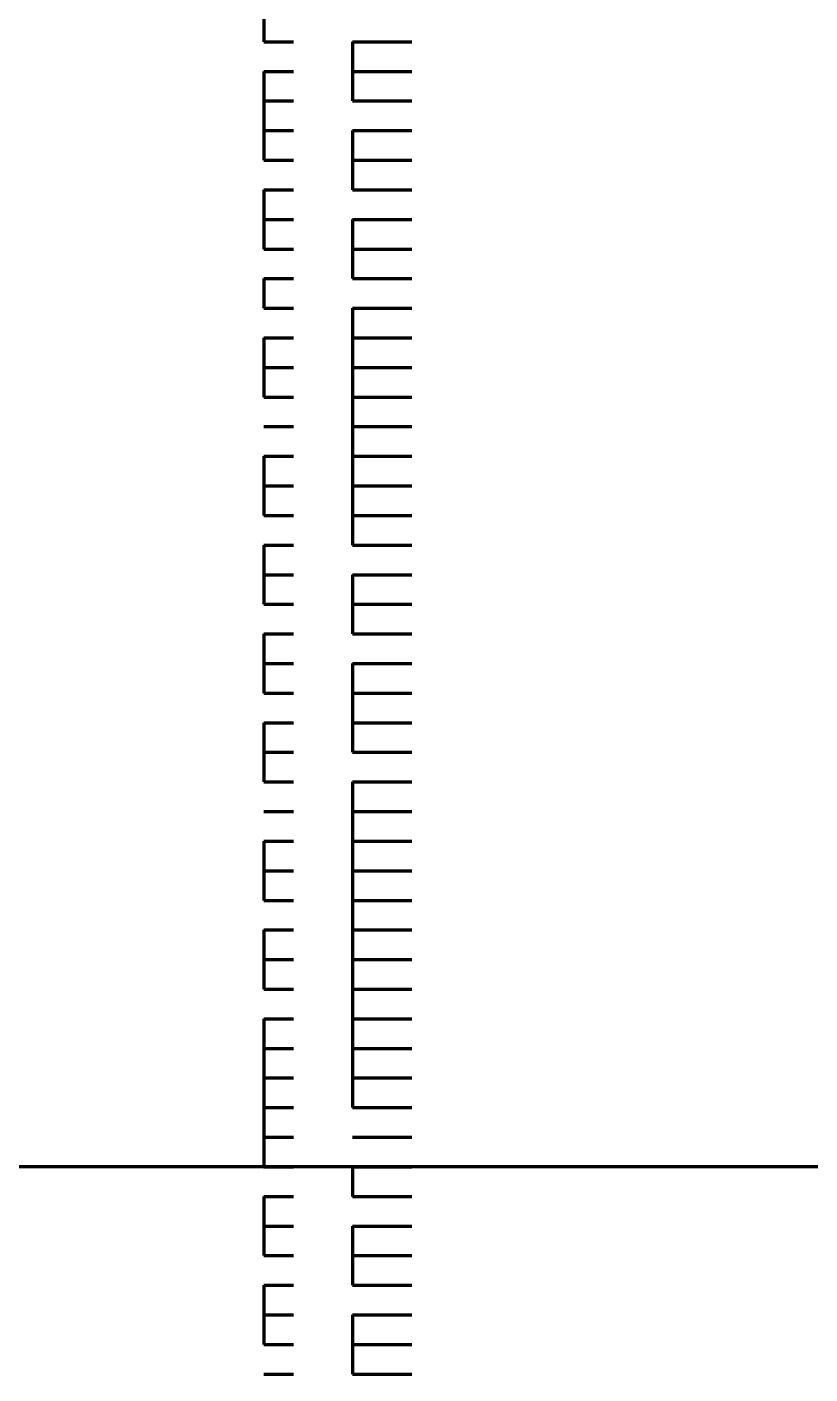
# Model space of a CAD drawing. Header units: inches. Extents: x 16 to 776, y 37 to 575.
# Drawn here: x 297.17 to 301.58, y 320 to 327.58 of the extents above; entities that cross this region are included whole.
import ezdxf

# ---------------------------------------------------------------- set-up
doc = ezdxf.new("R2010")
doc.units = ezdxf.units.IN
doc.header["$MEASUREMENT"] = 0
doc.layers.add('P', color=250, linetype='CONTINUOUS', lineweight=100)

msp = doc.modelspace()

# ---------------------------------------------------------------- linework, layer by layer
at = {"layer": 'P', "color": 0, "linetype": 'Continuous'}
for points in [[(298.5, 327.6667), (298.5, 327.5)], [(298.5, 327.5), (298.5, 327.5)], [(298.5, 327.5), (298.6667, 327.5)], [(298.5, 327.5), (298.6667, 327.5)], [(298.5, 327.5), (298.5, 327.5)], [(299, 327.5), (299.1667, 327.5)], [(299, 327.5), (299, 327.3333)], [(299, 327.5), (299.1667, 327.5)], [(299.1667, 327.5), (299.3333, 327.5)], [(299.1667, 327.5), (299.3333, 327.5)], [(298.5, 327.3333), (298.5, 327.3333)], [(298.5, 327.3333), (298.6667, 327.3333)], [(298.5, 327.3333), (298.5, 327.1667)], [(298.5, 327.3333), (298.6667, 327.3333)], [(298.5, 327.3333), (298.5, 327.3333)], [(299, 327.3333), (299.1667, 327.3333)], [(299, 327.3333), (299, 327.1667)], [(299, 327.3333), (299.1667, 327.3333)], [(299.1667, 327.3333), (299.3333, 327.3333)], [(299.1667, 327.3333), (299.3333, 327.3333)], [(298.5, 327.1667), (298.5, 327.1667)], [(298.5, 327.1667), (298.6667, 327.1667)], [(298.5, 327.1667), (298.5, 327.1667)], [(298.5, 327.1667), (298.5, 327.1667)], [(298.5, 327.1667), (298.6667, 327.1667)], [(298.5, 327.1667), (298.6667, 327.1667)], [(298.5, 327.1667), (298.5, 327.1667)], [(298.5, 327.1667), (298.5, 327)], [(298.5, 327.1667), (298.6667, 327.1667)], [(298.5, 327.1667), (298.5, 327.1667)], [(299, 327.1667), (299.1667, 327.1667)], [(299, 327.1667), (299, 327.1667)], [(299, 327.1667), (299.1667, 327.1667)], [(299, 327.1667), (299.1667, 327.1667)], [(299, 327.1667), (299.1667, 327.1667)], [(299.1667, 327.1667), (299.3333, 327.1667)], [(299.1667, 327.1667), (299.3333, 327.1667)], [(299.1667, 327.1667), (299.3333, 327.1667)], [(299.1667, 327.1667), (299.3333, 327.1667)], [(298.5, 327), (298.5, 327)], [(298.5, 327), (298.6667, 327)], [(298.5, 327), (298.5, 326.8333)], [(298.5, 327), (298.6667, 327)], [(298.5, 327), (298.5, 327)], [(299, 327), (299.1667, 327)], [(299, 327), (299, 326.8333)], [(299, 327), (299.1667, 327)], [(299.1667, 327), (299.3333, 327)], [(299.1667, 327), (299.3333, 327)], [(298.5, 326.8333), (298.5, 326.8333)], [(298.5, 326.8333), (298.6667, 326.8333)], [(298.5, 326.8333), (298.5, 326.8333)], [(298.5, 326.8333), (298.6667, 326.8333)], [(298.5, 326.8333), (298.6667, 326.8333)], [(298.5, 326.8333), (298.5, 326.8333)], [(298.5, 326.8333), (298.5, 326.8333)], [(298.5, 326.8333), (298.6667, 326.8333)], [(298.5, 326.8333), (298.6667, 326.8333)], [(298.5, 326.8333), (298.5, 326.8333)], [(298.5, 326.8333), (298.6667, 326.8333)], [(298.5, 326.8333), (298.5, 326.8333)], [(299, 326.8333), (299.1667, 326.8333)], [(299, 326.8333), (299, 326.8333)], [(299, 326.8333), (299.1667, 326.8333)], [(299, 326.8333), (299.1667, 326.8333)], [(299, 326.8333), (299, 326.6667)], [(299, 326.8333), (299.1667, 326.8333)], [(299.1667, 326.8333), (299.3333, 326.8333)], [(299.1667, 326.8333), (299.3333, 326.8333)], [(299.1667, 326.8333), (299.3333, 326.8333)], [(299.1667, 326.8333), (299.3333, 326.8333)], [(298.5, 326.6667), (298.5, 326.6667)], [(298.5, 326.6667), (298.6667, 326.6667)], [(298.5, 326.6667), (298.5, 326.5)], [(298.5, 326.6667), (298.6667, 326.6667)], [(298.5, 326.6667), (298.5, 326.6667)], [(299, 326.6667), (299.1667, 326.6667)], [(299, 326.6667), (299.1667, 326.6667)], [(299.1667, 326.6667), (299.3333, 326.6667)], [(299.1667, 326.6667), (299.3333, 326.6667)], [(298.5, 326.5), (298.5, 326.5)], [(298.5, 326.5), (298.6667, 326.5)], [(298.5, 326.5), (298.5, 326.3333)], [(298.5, 326.5), (298.6667, 326.5)], [(298.5, 326.5), (298.5, 326.5)], [(299, 326.5), (299.1667, 326.5)], [(299, 326.5), (299, 326.3333)], [(299, 326.5), (299.1667, 326.5)], [(299.1667, 326.5), (299.3333, 326.5)], [(299.1667, 326.5), (299.3333, 326.5)], [(298.5, 326.3333), (298.5, 326.3333)], [(298.5, 326.3333), (298.6667, 326.3333)], [(298.5, 326.3333), (298.5, 326.3333)], [(298.5, 326.3333), (298.6667, 326.3333)], [(298.5, 326.3333), (298.6667, 326.3333)], [(298.5, 326.3333), (298.5, 326.3333)], [(298.5, 326.3333), (298.5, 326.3333)], [(298.5, 326.3333), (298.6667, 326.3333)], [(298.5, 326.3333), (298.6667, 326.3333)], [(298.5, 326.3333), (298.5, 326.3333)], [(298.5, 326.3333), (298.6667, 326.3333)], [(298.5, 326.3333), (298.5, 326.3333)], [(299, 326.3333), (299.1667, 326.3333)], [(299, 326.3333), (299, 326.3333)], [(299, 326.3333), (299.1667, 326.3333)], [(299, 326.3333), (299.1667, 326.3333)], [(299, 326.3333), (299, 326.1667)], [(299, 326.3333), (299.1667, 326.3333)], [(299.1667, 326.3333), (299.3333, 326.3333)], [(299.1667, 326.3333), (299.3333, 326.3333)], [(299.1667, 326.3333), (299.3333, 326.3333)], [(299.1667, 326.3333), (299.3333, 326.3333)], [(298.5, 326.1667), (298.5, 326.1667)], [(298.5, 326.1667), (298.6667, 326.1667)], [(298.5, 326.1667), (298.5, 326)], [(298.5, 326.1667), (298.6667, 326.1667)], [(298.5, 326.1667), (298.5, 326.1667)], [(299, 326.1667), (299.1667, 326.1667)], [(299, 326.1667), (299.1667, 326.1667)], [(299.1667, 326.1667), (299.3333, 326.1667)], [(299.1667, 326.1667), (299.3333, 326.1667)], [(298.5, 326), (298.5, 326)], [(298.5, 326), (298.6667, 326)], [(298.5, 326), (298.5, 326)], [(298.5, 326), (298.5, 326)], [(298.5, 326), (298.6667, 326)], [(298.5, 326), (298.6667, 326)], [(298.5, 326), (298.5, 326)], [(298.5, 326), (298.6667, 326)], [(298.5, 326), (298.5, 326)], [(299, 326), (299.1667, 326)], [(299, 326), (299, 326)], [(299, 326), (299.1667, 326)], [(299, 326), (299.1667, 326)], [(299, 326), (299, 325.8333)], [(299, 326), (299.1667, 326)], [(299.1667, 326), (299.3333, 326)], [(299.1667, 326), (299.3333, 326)], [(299.1667, 326), (299.3333, 326)], [(299.1667, 326), (299.3333, 326)], [(298.5, 325.8333), (298.5, 325.8333)], [(298.5, 325.8333), (298.6667, 325.8333)], [(298.5, 325.8333), (298.5, 325.6667)], [(298.5, 325.8333), (298.6667, 325.8333)], [(298.5, 325.8333), (298.5, 325.8333)], [(299, 325.8333), (299.1667, 325.8333)], [(299, 325.8333), (299, 325.6667)], [(299, 325.8333), (299.1667, 325.8333)], [(299.1667, 325.8333), (299.3333, 325.8333)], [(299.1667, 325.8333), (299.3333, 325.8333)], [(298.5, 325.6667), (298.5, 325.6667)], [(298.5, 325.6667), (298.6667, 325.6667)], [(298.5, 325.6667), (298.5, 325.5)], [(298.5, 325.6667), (298.6667, 325.6667)], [(298.5, 325.6667), (298.5, 325.6667)], [(299, 325.6667), (299.1667, 325.6667)], [(299, 325.6667), (299, 325.5)], [(299, 325.6667), (299.1667, 325.6667)], [(299.1667, 325.6667), (299.3333, 325.6667)], [(299.1667, 325.6667), (299.3333, 325.6667)], [(298.5, 325.5), (298.5, 325.5)], [(298.5, 325.5), (298.6667, 325.5)], [(298.5, 325.5), (298.5, 325.5)], [(298.5, 325.5), (298.5, 325.5)], [(298.5, 325.5), (298.6667, 325.5)], [(298.5, 325.5), (298.6667, 325.5)], [(298.5, 325.5), (298.5, 325.5)], [(298.5, 325.5), (298.6667, 325.5)], [(298.5, 325.5), (298.5, 325.5)], [(298.5, 325.5), (298.6667, 325.5)], [(298.5, 325.5), (298.5, 325.5)], [(299, 325.5), (299.1667, 325.5)], [(299, 325.5), (299.1667, 325.5)], [(299, 325.5), (299.1667, 325.5)], [(299, 325.5), (299, 325.3333)], [(299, 325.5), (299.1667, 325.5)], [(299.1667, 325.5), (299.3333, 325.5)], [(299.1667, 325.5), (299.3333, 325.5)], [(299.1667, 325.5), (299.3333, 325.5)], [(299.1667, 325.5), (299.3333, 325.5)], [(298.5, 325.3333), (298.5, 325.3333)], [(298.5, 325.3333), (298.6667, 325.3333)], [(298.5, 325.3333), (298.5, 325.3333)], [(298.5, 325.3333), (298.6667, 325.3333)], [(298.5, 325.3333), (298.6667, 325.3333)], [(298.5, 325.3333), (298.5, 325.3333)], [(299, 325.3333), (299.1667, 325.3333)], [(299, 325.3333), (299, 325.1667)], [(299, 325.3333), (299.1667, 325.3333)], [(299.1667, 325.3333), (299.3333, 325.3333)], [(299.1667, 325.3333), (299.3333, 325.3333)], [(298.5, 325.1667), (298.5, 325.1667)], [(298.5, 325.1667), (298.6667, 325.1667)], [(298.5, 325.1667), (298.5, 325)], [(298.5, 325.1667), (298.6667, 325.1667)], [(298.5, 325.1667), (298.5, 325.1667)], [(299, 325.1667), (299.1667, 325.1667)], [(299, 325.1667), (299, 325)], [(299, 325.1667), (299.1667, 325.1667)], [(299.1667, 325.1667), (299.3333, 325.1667)], [(299.1667, 325.1667), (299.3333, 325.1667)], [(298.5, 325), (298.5, 325)], [(298.5, 325), (298.6667, 325)], [(298.5, 325), (298.5, 325)], [(298.5, 325), (298.5, 325)], [(298.5, 325), (298.6667, 325)], [(298.5, 325), (298.6667, 325)], [(298.5, 325), (298.5, 325)], [(298.5, 325), (298.5, 324.8333)], [(298.5, 325), (298.6667, 325)], [(298.5, 325), (298.5, 325)], [(299, 325), (299.1667, 325)], [(299, 325), (299.1667, 325)], [(299, 325), (299.1667, 325)], [(299, 325), (299, 324.8333)], [(299, 325), (299.1667, 325)], [(299.1667, 325), (299.3333, 325)], [(299.1667, 325), (299.3333, 325)], [(299.1667, 325), (299.3333, 325)], [(299.1667, 325), (299.3333, 325)], [(298.5, 324.8333), (298.5, 324.8333)], [(298.5, 324.8333), (298.6667, 324.8333)], [(298.5, 324.8333), (298.6667, 324.8333)], [(298.5, 324.8333), (298.5, 324.8333)], [(298.5, 324.8333), (298.6667, 324.8333)], [(298.5, 324.8333), (298.5, 324.8333)], [(299, 324.8333), (299.1667, 324.8333)], [(299, 324.8333), (299, 324.6667)], [(299, 324.8333), (299.1667, 324.8333)], [(299.1667, 324.8333), (299.3333, 324.8333)], [(299.1667, 324.8333), (299.3333, 324.8333)], [(298.5, 324.6667), (298.5, 324.6667)], [(298.5, 324.6667), (298.6667, 324.6667)], [(298.5, 324.6667), (298.5, 324.6667)], [(298.5, 324.6667), (298.6667, 324.6667)], [(298.5, 324.6667), (298.5, 324.6667)], [(298.5, 324.6667), (298.6667, 324.6667)], [(298.5, 324.6667), (298.6667, 324.6667)], [(298.5, 324.6667), (298.5, 324.6667)], [(298.5, 324.6667), (298.5, 324.5)], [(298.5, 324.6667), (298.6667, 324.6667)], [(298.5, 324.6667), (298.5, 324.6667)], [(299, 324.6667), (299.1667, 324.6667)], [(299, 324.6667), (299, 324.6667)], [(299, 324.6667), (299.1667, 324.6667)], [(299, 324.6667), (299.1667, 324.6667)], [(299, 324.6667), (299.1667, 324.6667)], [(299.1667, 324.6667), (299.3333, 324.6667)], [(299.1667, 324.6667), (299.3333, 324.6667)], [(299.1667, 324.6667), (299.3333, 324.6667)], [(299.1667, 324.6667), (299.3333, 324.6667)], [(298.5, 324.5), (298.5, 324.5)], [(298.5, 324.5), (298.6667, 324.5)], [(298.5, 324.5), (298.5, 324.3333)], [(298.5, 324.5), (298.6667, 324.5)], [(298.5, 324.5), (298.5, 324.5)], [(299, 324.5), (299.1667, 324.5)], [(299, 324.5), (299, 324.3333)], [(299, 324.5), (299.1667, 324.5)], [(299.1667, 324.5), (299.3333, 324.5)], [(299.1667, 324.5), (299.3333, 324.5)], [(298.5, 324.3333), (298.5, 324.3333)], [(298.5, 324.3333), (298.6667, 324.3333)], [(298.5, 324.3333), (298.6667, 324.3333)], [(298.5, 324.3333), (298.5, 324.3333)], [(298.5, 324.3333), (298.6667, 324.3333)], [(298.5, 324.3333), (298.5, 324.3333)], [(299, 324.3333), (299.1667, 324.3333)], [(299, 324.3333), (299, 324.1667)], [(299, 324.3333), (299.1667, 324.3333)], [(299.1667, 324.3333), (299.3333, 324.3333)], [(299.1667, 324.3333), (299.3333, 324.3333)], [(298.5, 324.1667), (298.5, 324.1667)], [(298.5, 324.1667), (298.6667, 324.1667)], [(298.5, 324.1667), (298.5, 324.1667)], [(298.5, 324.1667), (298.6667, 324.1667)], [(298.5, 324.1667), (298.5, 324.1667)], [(298.5, 324.1667), (298.6667, 324.1667)], [(298.5, 324.1667), (298.6667, 324.1667)], [(298.5, 324.1667), (298.5, 324.1667)], [(298.5, 324.1667), (298.5, 324)], [(298.5, 324.1667), (298.6667, 324.1667)], [(298.5, 324.1667), (298.5, 324.1667)], [(299, 324.1667), (299.1667, 324.1667)], [(299, 324.1667), (299, 324.1667)], [(299, 324.1667), (299.1667, 324.1667)], [(299, 324.1667), (299.1667, 324.1667)], [(299, 324.1667), (299.1667, 324.1667)], [(299.1667, 324.1667), (299.3333, 324.1667)], [(299.1667, 324.1667), (299.3333, 324.1667)], [(299.1667, 324.1667), (299.3333, 324.1667)], [(299.1667, 324.1667), (299.3333, 324.1667)], [(298.5, 324), (298.5, 324)], [(298.5, 324), (298.6667, 324)], [(298.5, 324), (298.5, 323.8333)], [(298.5, 324), (298.6667, 324)], [(298.5, 324), (298.5, 324)], [(299, 324), (299.1667, 324)], [(299, 324), (299, 323.8333)], [(299, 324), (299.1667, 324)], [(299.1667, 324), (299.3333, 324)], [(299.1667, 324), (299.3333, 324)], [(298.5, 323.8333), (298.5, 323.8333)], [(298.5, 323.8333), (298.6667, 323.8333)], [(298.5, 323.8333), (298.5, 323.8333)], [(298.5, 323.8333), (298.6667, 323.8333)], [(298.5, 323.8333), (298.6667, 323.8333)], [(298.5, 323.8333), (298.5, 323.8333)], [(298.5, 323.8333), (298.5, 323.8333)], [(298.5, 323.8333), (298.6667, 323.8333)], [(298.5, 323.8333), (298.6667, 323.8333)], [(298.5, 323.8333), (298.5, 323.8333)], [(298.5, 323.8333), (298.6667, 323.8333)], [(298.5, 323.8333), (298.5, 323.8333)], [(299, 323.8333), (299.1667, 323.8333)], [(299, 323.8333), (299, 323.8333)], [(299, 323.8333), (299.1667, 323.8333)], [(299, 323.8333), (299.1667, 323.8333)], [(299, 323.8333), (299, 323.6667)], [(299, 323.8333), (299.1667, 323.8333)], [(299.1667, 323.8333), (299.3333, 323.8333)], [(299.1667, 323.8333), (299.3333, 323.8333)], [(299.1667, 323.8333), (299.3333, 323.8333)], [(299.1667, 323.8333), (299.3333, 323.8333)], [(298.5, 323.6667), (298.5, 323.6667)], [(298.5, 323.6667), (298.6667, 323.6667)], [(298.5, 323.6667), (298.5, 323.5)], [(298.5, 323.6667), (298.6667, 323.6667)], [(298.5, 323.6667), (298.5, 323.6667)], [(299, 323.6667), (299.1667, 323.6667)], [(299, 323.6667), (299, 323.5)], [(299, 323.6667), (299.1667, 323.6667)], [(299.1667, 323.6667), (299.3333, 323.6667)], [(299.1667, 323.6667), (299.3333, 323.6667)], [(298.5, 323.5), (298.5, 323.5)], [(298.5, 323.5), (298.6667, 323.5)], [(298.5, 323.5), (298.5, 323.3333)], [(298.5, 323.5), (298.6667, 323.5)], [(298.5, 323.5), (298.5, 323.5)], [(299, 323.5), (299.1667, 323.5)], [(299, 323.5), (299.1667, 323.5)], [(299.1667, 323.5), (299.3333, 323.5)], [(299.1667, 323.5), (299.3333, 323.5)], [(298.5, 323.3333), (298.5, 323.3333)], [(298.5, 323.3333), (298.6667, 323.3333)], [(298.5, 323.3333), (298.5, 323.3333)], [(298.5, 323.3333), (298.5, 323.3333)], [(298.5, 323.3333), (298.6667, 323.3333)], [(298.5, 323.3333), (298.6667, 323.3333)], [(298.5, 323.3333), (298.5, 323.3333)], [(298.5, 323.3333), (298.6667, 323.3333)], [(298.5, 323.3333), (298.5, 323.3333)], [(298.5, 323.3333), (298.6667, 323.3333)], [(298.5, 323.3333), (298.5, 323.3333)], [(299, 323.3333), (299.1667, 323.3333)], [(299, 323.3333), (299, 323.3333)], [(299, 323.3333), (299.1667, 323.3333)], [(299, 323.3333), (299.1667, 323.3333)], [(299, 323.3333), (299, 323.1667)], [(299, 323.3333), (299.1667, 323.3333)], [(299.1667, 323.3333), (299.3333, 323.3333)], [(299.1667, 323.3333), (299.3333, 323.3333)], [(299.1667, 323.3333), (299.3333, 323.3333)], [(299.1667, 323.3333), (299.3333, 323.3333)], [(298.5, 323.1667), (298.5, 323.1667)], [(298.5, 323.1667), (298.6667, 323.1667)], [(298.5, 323.1667), (298.5, 323.1667)], [(298.5, 323.1667), (298.6667, 323.1667)], [(298.5, 323.1667), (298.6667, 323.1667)], [(298.5, 323.1667), (298.5, 323.1667)], [(299, 323.1667), (299.1667, 323.1667)], [(299, 323.1667), (299, 323)], [(299, 323.1667), (299.1667, 323.1667)], [(299.1667, 323.1667), (299.3333, 323.1667)], [(299.1667, 323.1667), (299.3333, 323.1667)], [(298.5, 323), (298.5, 323)], [(298.5, 323), (298.6667, 323)], [(298.5, 323), (298.5, 323)], [(298.5, 323), (298.5, 323)], [(298.5, 323), (298.6667, 323)], [(298.5, 323), (298.6667, 323)], [(298.5, 323), (298.5, 323)], [(298.5, 323), (298.5, 322.8333)], [(298.5, 323), (298.6667, 323)], [(298.5, 323), (298.5, 323)], [(299, 323), (299.1667, 323)], [(299, 323), (299.1667, 323)], [(299, 323), (299.1667, 323)], [(299, 323), (299, 322.8333)], [(299, 323), (299.1667, 323)], [(299.1667, 323), (299.3333, 323)], [(299.1667, 323), (299.3333, 323)], [(299.1667, 323), (299.3333, 323)], [(299.1667, 323), (299.3333, 323)], [(298.5, 322.8333), (298.5, 322.8333)], [(298.5, 322.8333), (298.6667, 322.8333)], [(298.5, 322.8333), (298.5, 322.6667)], [(298.5, 322.8333), (298.6667, 322.8333)], [(298.5, 322.8333), (298.5, 322.8333)], [(299, 322.8333), (299.1667, 322.8333)], [(299, 322.8333), (299, 322.6667)], [(299, 322.8333), (299.1667, 322.8333)], [(299.1667, 322.8333), (299.3333, 322.8333)], [(299.1667, 322.8333), (299.3333, 322.8333)], [(298.5, 322.6667), (298.5, 322.6667)], [(298.5, 322.6667), (298.6667, 322.6667)], [(298.5, 322.6667), (298.6667, 322.6667)], [(298.5, 322.6667), (298.5, 322.6667)], [(299, 322.6667), (299.1667, 322.6667)], [(299, 322.6667), (299, 322.5)], [(299, 322.6667), (299.1667, 322.6667)], [(299.1667, 322.6667), (299.3333, 322.6667)], [(299.1667, 322.6667), (299.3333, 322.6667)], [(298.5, 322.5), (298.5, 322.5)], [(298.5, 322.5), (298.6667, 322.5)], [(298.5, 322.5), (298.5, 322.5)], [(298.5, 322.5), (298.5, 322.5)], [(298.5, 322.5), (298.6667, 322.5)], [(298.5, 322.5), (298.6667, 322.5)], [(298.5, 322.5), (298.5, 322.5)], [(298.5, 322.5), (298.5, 322.3333)], [(298.5, 322.5), (298.6667, 322.5)], [(298.5, 322.5), (298.5, 322.5)], [(299, 322.5), (299.1667, 322.5)], [(299, 322.5), (299.1667, 322.5)], [(299, 322.5), (299.1667, 322.5)], [(299, 322.5), (299, 322.3333)], [(299, 322.5), (299.1667, 322.5)], [(299.1667, 322.5), (299.3333, 322.5)], [(299.1667, 322.5), (299.3333, 322.5)], [(299.1667, 322.5), (299.3333, 322.5)], [(299.1667, 322.5), (299.3333, 322.5)], [(298.5, 322.3333), (298.5, 322.3333)], [(298.5, 322.3333), (298.6667, 322.3333)], [(298.5, 322.3333), (298.5, 322.1667)], [(298.5, 322.3333), (298.6667, 322.3333)], [(298.5, 322.3333), (298.5, 322.3333)], [(299, 322.3333), (299.1667, 322.3333)], [(299, 322.3333), (299, 322.1667)], [(299, 322.3333), (299.1667, 322.3333)], [(299.1667, 322.3333), (299.3333, 322.3333)], [(299.1667, 322.3333), (299.3333, 322.3333)], [(298.5, 322.1667), (298.5, 322.1667)], [(298.5, 322.1667), (298.6667, 322.1667)], [(298.5, 322.1667), (298.6667, 322.1667)], [(298.5, 322.1667), (298.5, 322.1667)], [(299, 322.1667), (299.1667, 322.1667)], [(299, 322.1667), (299, 322)], [(299, 322.1667), (299.1667, 322.1667)], [(299.1667, 322.1667), (299.3333, 322.1667)], [(299.1667, 322.1667), (299.3333, 322.1667)], [(298.5, 322), (298.5, 322)], [(298.5, 322), (298.6667, 322)], [(298.5, 322), (298.5, 322)], [(298.5, 322), (298.5, 322)], [(298.5, 322), (298.6667, 322)], [(298.5, 322), (298.6667, 322)], [(298.5, 322), (298.5, 322)], [(298.5, 322), (298.5, 321.8333)], [(298.5, 322), (298.6667, 322)], [(298.5, 322), (298.5, 322)], [(299, 322), (299.1667, 322)], [(299, 322), (299.1667, 322)], [(299, 322), (299.1667, 322)], [(299, 322), (299, 321.8333)], [(299, 322), (299.1667, 322)], [(299.1667, 322), (299.3333, 322)], [(299.1667, 322), (299.3333, 322)], [(299.1667, 322), (299.3333, 322)], [(299.1667, 322), (299.3333, 322)], [(298.5, 321.8333), (298.5, 321.8333)], [(298.5, 321.8333), (298.6667, 321.8333)], [(298.5, 321.8333), (298.5, 321.6667)], [(298.5, 321.8333), (298.6667, 321.8333)], [(298.5, 321.8333), (298.5, 321.8333)], [(299, 321.8333), (299.1667, 321.8333)], [(299, 321.8333), (299, 321.6667)], [(299, 321.8333), (299.1667, 321.8333)], [(299.1667, 321.8333), (299.3333, 321.8333)], [(299.1667, 321.8333), (299.3333, 321.8333)], [(298.5, 321.6667), (298.5, 321.6667)], [(298.5, 321.6667), (298.6667, 321.6667)], [(298.5, 321.6667), (298.5, 321.6667)], [(298.5, 321.6667), (298.6667, 321.6667)], [(298.5, 321.6667), (298.6667, 321.6667)], [(298.5, 321.6667), (298.5, 321.6667)], [(298.5, 321.6667), (298.5, 321.5)], [(298.5, 321.6667), (298.6667, 321.6667)], [(298.5, 321.6667), (298.5, 321.6667)], [(299, 321.6667), (299.1667, 321.6667)], [(299, 321.6667), (299, 321.6667)], [(299, 321.6667), (299.1667, 321.6667)], [(299, 321.6667), (299.1667, 321.6667)], [(299, 321.6667), (299, 321.5)], [(299, 321.6667), (299.1667, 321.6667)], [(299.1667, 321.6667), (299.3333, 321.6667)], [(299.1667, 321.6667), (299.3333, 321.6667)], [(299.1667, 321.6667), (299.3333, 321.6667)], [(299.1667, 321.6667), (299.3333, 321.6667)], [(298.5, 321.5), (298.5, 321.5)], [(298.5, 321.5), (298.6667, 321.5)], [(298.5, 321.5), (298.5, 321.3333)], [(298.5, 321.5), (298.6667, 321.5)], [(298.5, 321.5), (298.5, 321.5)], [(299, 321.5), (299.1667, 321.5)], [(299, 321.5), (299.1667, 321.5)], [(299, 321.5), (299.1667, 321.5)], [(299.1667, 321.5), (299.3333, 321.5)], [(299.1667, 321.5), (299.3333, 321.5)], [(299.1667, 321.5), (299.3333, 321.5)], [(298.5, 321.3333), (298.5, 321.3333)], [(298.5, 321.3333), (298.6667, 321.3333)], [(298.5, 321.3333), (298.5, 321.1667)], [(298.5, 321.3333), (298.6667, 321.3333)], [(298.5, 321.3333), (298.5, 321.3333)], [(299, 321.3333), (299.1667, 321.3333)], [(299, 321.3333), (299.1667, 321.3333)], [(299, 321.3333), (299.1667, 321.3333)], [(299.1667, 321.3333), (299.3333, 321.3333)], [(299.1667, 321.3333), (299.3333, 321.3333)], [(299.1667, 321.3333), (299.3333, 321.3333)], [(325, 321.1667), (245.8333, 321.1667)], [(298.5, 321.1667), (298.5, 321.1667)], [(298.5, 321.1667), (298.6667, 321.1667)], [(298.5, 321.1667), (298.5, 321.1667)], [(298.5, 321.1667), (298.5, 321.1667)], [(298.5, 321.1667), (298.6667, 321.1667)], [(298.5, 321.1667), (298.6667, 321.1667)], [(298.5, 321.1667), (298.5, 321.1667)], [(298.5, 321.1667), (298.6667, 321.1667)], [(298.5, 321.1667), (298.5, 321.1667)], [(299, 321.1667), (299.1667, 321.1667)], [(299, 321.1667), (299, 321.1667)], [(299, 321.1667), (299.1667, 321.1667)], [(299, 321.1667), (299.1667, 321.1667)], [(299, 321.1667), (299, 321)], [(299, 321.1667), (299.1667, 321.1667)], [(299.1667, 321.1667), (299.3333, 321.1667)], [(299.1667, 321.1667), (299.3333, 321.1667)], [(299.1667, 321.1667), (299.3333, 321.1667)], [(299.1667, 321.1667), (299.3333, 321.1667)], [(298.5, 321), (298.5, 321)], [(298.5, 321), (298.6667, 321)], [(298.5, 321), (298.5, 320.8333)], [(298.5, 321), (298.6667, 321)], [(298.5, 321), (298.5, 321)], [(299, 321), (299.1667, 321)], [(299, 321), (299.1667, 321)], [(299, 321), (299.1667, 321)], [(299.1667, 321), (299.3333, 321)], [(299.1667, 321), (299.3333, 321)], [(299.1667, 321), (299.3333, 321)], [(298.5, 320.8333), (298.5, 320.8333)], [(298.5, 320.8333), (298.6667, 320.8333)], [(298.5, 320.8333), (298.5, 320.8333)], [(298.5, 320.8333), (298.5, 320.8333)], [(298.5, 320.8333), (298.6667, 320.8333)], [(298.5, 320.8333), (298.6667, 320.8333)], [(298.5, 320.8333), (298.5, 320.8333)], [(298.5, 320.8333), (298.5, 320.6667)], [(298.5, 320.8333), (298.6667, 320.8333)], [(298.5, 320.8333), (298.5, 320.8333)], [(299, 320.8333), (299.1667, 320.8333)], [(299, 320.8333), (299.1667, 320.8333)], [(299, 320.8333), (299.1667, 320.8333)], [(299, 320.8333), (299.1667, 320.8333)], [(299, 320.8333), (299, 320.6667)], [(299, 320.8333), (299.1667, 320.8333)], [(299.1667, 320.8333), (299.3333, 320.8333)], [(299.1667, 320.8333), (299.3333, 320.8333)], [(299.1667, 320.8333), (299.3333, 320.8333)], [(299.1667, 320.8333), (299.3333, 320.8333)], [(299.1667, 320.8333), (299.3333, 320.8333)], [(298.5, 320.6667), (298.5, 320.6667)], [(298.5, 320.6667), (298.6667, 320.6667)], [(298.5, 320.6667), (298.6667, 320.6667)], [(298.5, 320.6667), (298.5, 320.6667)], [(299, 320.6667), (299.1667, 320.6667)], [(299, 320.6667), (299, 320.5)], [(299, 320.6667), (299.1667, 320.6667)], [(299.1667, 320.6667), (299.3333, 320.6667)], [(299.1667, 320.6667), (299.3333, 320.6667)], [(298.5, 320.5), (298.5, 320.5)], [(298.5, 320.5), (298.6667, 320.5)], [(298.5, 320.5), (298.5, 320.3333)], [(298.5, 320.5), (298.6667, 320.5)], [(298.5, 320.5), (298.5, 320.5)], [(299, 320.5), (299.1667, 320.5)], [(299, 320.5), (299.1667, 320.5)], [(299, 320.5), (299.1667, 320.5)], [(299.1667, 320.5), (299.3333, 320.5)], [(299.1667, 320.5), (299.3333, 320.5)], [(299.1667, 320.5), (299.3333, 320.5)], [(298.5, 320.3333), (298.5, 320.3333)], [(298.5, 320.3333), (298.6667, 320.3333)], [(298.5, 320.3333), (298.5, 320.3333)], [(298.5, 320.3333), (298.5, 320.3333)], [(298.5, 320.3333), (298.6667, 320.3333)], [(298.5, 320.3333), (298.6667, 320.3333)], [(298.5, 320.3333), (298.5, 320.3333)], [(298.5, 320.3333), (298.5, 320.1667)], [(298.5, 320.3333), (298.6667, 320.3333)], [(298.5, 320.3333), (298.5, 320.3333)], [(299, 320.3333), (299.1667, 320.3333)], [(299, 320.3333), (299.1667, 320.3333)], [(299, 320.3333), (299.1667, 320.3333)], [(299, 320.3333), (299.1667, 320.3333)], [(299, 320.3333), (299, 320.1667)], [(299, 320.3333), (299.1667, 320.3333)], [(299.1667, 320.3333), (299.3333, 320.3333)], [(299.1667, 320.3333), (299.3333, 320.3333)], [(299.1667, 320.3333), (299.3333, 320.3333)], [(299.1667, 320.3333), (299.3333, 320.3333)], [(299.1667, 320.3333), (299.3333, 320.3333)], [(298.5, 320.1667), (298.5, 320.1667)], [(298.5, 320.1667), (298.6667, 320.1667)], [(298.5, 320.1667), (298.6667, 320.1667)], [(298.5, 320.1667), (298.5, 320.1667)], [(299, 320.1667), (299.1667, 320.1667)], [(299, 320.1667), (299, 320)], [(299, 320.1667), (299.1667, 320.1667)], [(299.1667, 320.1667), (299.3333, 320.1667)], [(299.1667, 320.1667), (299.3333, 320.1667)], [(298.5, 320), (298.5, 320)], [(298.5, 320), (298.5, 320)], [(298.5, 320), (298.6667, 320)], [(299, 320), (299.1667, 320)], [(299, 320), (299.1667, 320)], [(299, 320), (299.1667, 320)], [(299, 320), (299.1667, 320)], [(299, 320), (299.1667, 320)], [(299, 320), (299.1667, 320)], [(299, 320), (299.1667, 320)], [(299.1667, 320), (299.3333, 320)], [(299.1667, 320), (299.3333, 320)], [(299.1667, 320), (299.3333, 320)], [(299.1667, 320), (299.3333, 320)], [(299.1667, 320), (299.3333, 320)], [(299.1667, 320), (299.3333, 320)], [(299.1667, 320), (299.3333, 320)]]:
    msp.add_lwpolyline(points, dxfattribs=at)

doc.saveas('drawing.dxf')
